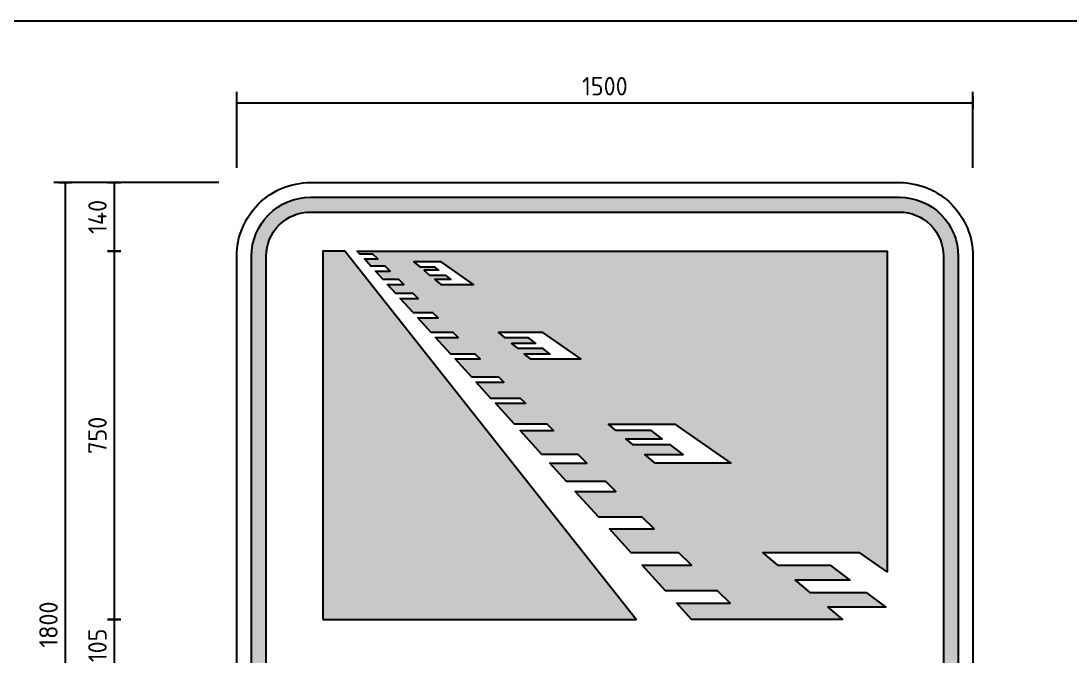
# Model space of a CAD drawing. Header units: inches. Extents: x 0 to 420, y 0 to 297.
# Drawn here: x 83.5 to 226.1, y 206.2 to 292.5 of the extents above; entities that cross this region are included whole.
import ezdxf
from ezdxf.enums import TextEntityAlignment as Align

# ---------------------------------------------------------------- set-up
doc = ezdxf.new("R2010")
doc.units = ezdxf.units.IN
doc.header["$MEASUREMENT"] = 0
for name, color, linetype in [('L25', 1, 'Continuous'), ('L35', 3, 'Continuous'), ('T25', 1, 'Continuous'), ('TBLK18', 4, 'Continuous'), ('TBLK25', 1, 'Continuous'), ('TBLK35', 3, 'Continuous'), ('TBLK50', 7, 'Continuous')]:
    doc.layers.add(name, color=color, linetype=linetype)
doc.styles.add('ISO', font='iso3098b.shx')
doc.dimstyles.new('SIGNSDIM', dxfattribs={"dimtxt": 2.5, "dimasz": 0.2, "dimexe": 1.5, "dimexo": 2, "dimgap": 1, "dimtad": 1, "dimdec": 4, "dimlfac": 15, "dimrnd": 1, "dimdsep": 46, "dimtxsty": 'ISO', "dimblk": 'SGNDIM', "dimcen": 2.5, "dimse2": 1, "dimadec": 0, "dimazin": 0, "dimtfac": 1, "dimtdec": 4, "dimtix": 1, "dimtmove": 0, "dimatfit": 3, "dimldrblk": 'SGNDIM', "dimfxl": 1, "dimtolj": 1, "dimtzin": 0, "dimarcsym": 0})

# ---------------------------------------------------------------- blocks, each defined once
blk = doc.blocks.new('SGNDIM')
for p, q in [((0, 0), (-1, 0)), ((0, 4.5), (0, -4.5))]:
    blk.add_line(p, q)
blk = doc.blocks.new('*D2')
at = {"layer": 'DEFPOINTS', "color": 0, "transparency": 16777216}
for p in [(212.79, 281.4), (112.79, 270.57), (212.79, 270.57)]:
    blk.add_point(p, dxfattribs=at)
at = {"layer": 'T25', "color": 0, "lineweight": -2, "transparency": 16777216}
for p, q in [((112.79, 272.57), (112.79, 282.9)), ((212.79, 272.57), (212.79, 282.9)), ((112.99, 281.4), (212.59, 281.4))]:
    blk.add_line(p, q, dxfattribs=at)
at = {"layer": 'T25', "color": 0, "lineweight": -2, "transparency": 16777216, "xscale": 0.2, "yscale": 0.2, "zscale": 0.2, "rotation": 180}
blk.add_blockref('SGNDIM', (112.79, 281.4), dxfattribs=at)
at = {"layer": 'T25', "color": 0, "lineweight": -2, "transparency": 16777216, "xscale": 0.2, "yscale": 0.2, "zscale": 0.2}
blk.add_blockref('SGNDIM', (212.79, 281.4), dxfattribs=at)
at = {"layer": 'T25', "color": 0, "transparency": 16777216, "insert": (162.79, 283.65), "char_height": 2.5, "attachment_point": 5, "style": 'ISO'}
blk.add_mtext('\\A1;1500', dxfattribs=at)
blk = doc.blocks.new('*D9')
at = {"layer": 'DEFPOINTS', "color": 0, "transparency": 16777216}
for p in [(98.99, 270.57), (96.12, 261.26), (98.99, 261.26)]:
    blk.add_point(p, dxfattribs=at)
at = {"layer": 'T25', "color": 0, "lineweight": -2, "transparency": 16777216}
for p, q in [((96.99, 270.57), (94.62, 270.57)), ((96.12, 270.37), (96.12, 261.46))]:
    blk.add_line(p, q, dxfattribs=at)
at = {"layer": 'T25', "color": 0, "lineweight": -2, "transparency": 16777216, "xscale": 0.2, "yscale": 0.2, "zscale": 0.2}
for p, rotation in [((96.12, 270.57), 90), ((96.12, 261.26), 270)]:
    blk.add_blockref('SGNDIM', p, dxfattribs=dict(at, rotation=rotation))
at = {"layer": 'T25', "color": 0, "transparency": 16777216, "insert": (93.87, 265.91), "char_height": 2.5, "attachment_point": 5, "rotation": 90, "style": 'ISO'}
blk.add_mtext('\\A1;140', dxfattribs=at)
blk = doc.blocks.new('*D19')
at = {"layer": 'DEFPOINTS', "color": 0, "transparency": 16777216}
for p in [(112.33, 270.57), (89.46, 150.57), (112.33, 150.57)]:
    blk.add_point(p, dxfattribs=at)
at = {"layer": 'T25', "color": 0, "lineweight": -2, "transparency": 16777216}
for p, q in [((110.33, 270.57), (87.96, 270.57)), ((89.46, 270.37), (89.46, 150.77)), ((110.33, 150.57), (87.96, 150.57))]:
    blk.add_line(p, q, dxfattribs=at)
at = {"layer": 'T25', "color": 0, "lineweight": -2, "transparency": 16777216, "xscale": 0.2, "yscale": 0.2, "zscale": 0.2}
for p, rotation in [((89.46, 270.57), 90), ((89.46, 150.57), 270)]:
    blk.add_blockref('SGNDIM', p, dxfattribs=dict(at, rotation=rotation))
at = {"layer": 'T25', "color": 0, "transparency": 16777216, "insert": (87.21, 210.57), "char_height": 2.5, "attachment_point": 5, "rotation": 90, "style": 'ISO'}
blk.add_mtext('\\A1;1800', dxfattribs=at)
blk = doc.blocks.new('*D23')
at = {"layer": 'DEFPOINTS', "color": 0, "transparency": 16777216}
for p in [(103.44, 211.26), (96.12, 204.24), (103.44, 204.24)]:
    blk.add_point(p, dxfattribs=at)
at = {"layer": 'T25', "color": 0, "lineweight": -2, "transparency": 16777216}
blk.add_line((96.12, 211.06), (96.12, 204.44), dxfattribs=at)
at = {"layer": 'T25', "color": 0, "lineweight": -2, "transparency": 16777216, "xscale": 0.2, "yscale": 0.2, "zscale": 0.2}
for p, rotation in [((96.12, 211.26), 90), ((96.12, 204.24), 270)]:
    blk.add_blockref('SGNDIM', p, dxfattribs=dict(at, rotation=rotation))
at = {"layer": 'T25', "color": 0, "transparency": 16777216, "insert": (93.87, 207.75), "char_height": 2.5, "attachment_point": 5, "rotation": 90, "style": 'ISO'}
blk.add_mtext('\\A1;105', dxfattribs=at)
blk = doc.blocks.new('*D24')
at = {"layer": 'DEFPOINTS', "color": 0, "transparency": 16777216}
for p in [(112.59, 261.26), (96.12, 211.26), (112.59, 211.26)]:
    blk.add_point(p, dxfattribs=at)
at = {"layer": 'T25', "color": 0, "lineweight": -2, "transparency": 16777216}
blk.add_line((96.12, 261.06), (96.12, 211.46), dxfattribs=at)
at = {"layer": 'T25', "color": 0, "lineweight": -2, "transparency": 16777216, "xscale": 0.2, "yscale": 0.2, "zscale": 0.2}
for p, rotation in [((96.12, 261.26), 90), ((96.12, 211.26), 270)]:
    blk.add_blockref('SGNDIM', p, dxfattribs=dict(at, rotation=rotation))
at = {"layer": 'T25', "color": 0, "transparency": 16777216, "insert": (93.87, 236.26), "char_height": 2.5, "attachment_point": 5, "rotation": 90, "style": 'ISO'}
blk.add_mtext('\\A1;750', dxfattribs=at)
blk = doc.blocks.new('A3BBLK')
at = {"layer": 'TBLK50'}
blk.add_line((415.5, 292.5), (13, 292.5), dxfattribs=at)
blk = doc.blocks.new('TBLK NO LA')
blk.add_blockref('A3BBLK', (0, 0))
at = {"layer": 'TBLK18', "style": 'ISO'}
blk.add_attdef('MR_DIRECTORATE', text='', height=1.5, dxfattribs=at).set_placement((381.5, 68.12), align=Align.CENTER)
for tag, p in [('STREET_NAME', (355.51, 62.1)), ('SUBURB_POSTCODE', (388.49, 62.1)), ('TELEPHONE_NO.', (368.31, 59.84)), ('FAX_NO.', (393.56, 59.84))]:
    blk.add_attdef(tag, p, '', height=1.5, dxfattribs=at)
at = {"layer": 'TBLK25', "style": 'ISO'}
for tag, height, p in [('MR_BRANCH', 2, (381.5, 65.2)), ('ROAD_SECTION', 1.75, (384, 29.88)), ('SLK', 1.75, (384, 26.82)), ('CHAINAGE', 1.75, (384, 19.92)), ('LOCAL_AUTHORITY', 1.75, (384, 17.02))]:
    blk.add_attdef(tag, text='', height=height, dxfattribs=at).set_placement(p, align=Align.CENTER)
for tag, p, height in [('FILE_NUMBER', (371.77, 54.24), 2.5), ('DESIGNED_/_DRAWN', (371.77, 49.49), 2), ('VERIFIED', (371.77, 44.49), 2), ('APPROVED', (371.77, 39.49), 2)]:
    blk.add_attdef(tag, p, '', height=height, dxfattribs=at)
at = {"layer": 'TBLK35', "style": 'ISO', "width": 0.9}
for tag, p in [('ROAD_PROJECT&NUMBER', (384, 32.94)), ('DRAWING_DESCRIPTION', (384, 23))]:
    blk.add_attdef(tag, text='', height=2.5, dxfattribs=at).set_placement(p, align=Align.CENTER)
at = {"layer": 'TBLK50', "style": 'ISO'}
blk.add_attdef('MRWA_DRG_NUMBER', (356.29, 6.08), '', height=5, dxfattribs=at)

msp = doc.modelspace()

# ---------------------------------------------------------------- hatches: boundary and pattern name
at = {"layer": 'L25'}
h = msp.add_hatch(color=256, dxfattribs=at)
edge = h.paths.add_edge_path()
edge.add_line((114.7885044, 160.5694179), (114.7885044, 260.5694179))
edge.add_arc((122.7885044, 260.5694179), 8, 90, 180, ccw=False)
edge.add_line((122.7885044, 268.5694179), (202.7885044, 268.5694179))
edge.add_arc((202.7885044, 260.5694179), 8, 0, 90, ccw=False)
edge.add_line((210.7885044, 260.5694179), (210.7885044, 160.5694179))
edge.add_arc((202.7885044, 160.5694179), 8, -90, 0, ccw=False)
edge.add_line((202.7885044, 152.5694179), (122.7885044, 152.5694179))
edge.add_arc((122.7885044, 160.5694179), 8, 180, 270, ccw=False)
edge = h.paths.add_edge_path(flags=16)
edge.add_line((116.7885044, 160.5694179), (116.7885044, 260.5694179))
edge.add_arc((122.7885044, 260.5694179), 6, 90, 180, ccw=False)
edge.add_line((122.7885044, 266.5694179), (202.7885044, 266.5694179))
edge.add_arc((202.7885044, 260.5694179), 6, 0, 90, ccw=False)
edge.add_line((208.7885044, 260.5694179), (208.7885044, 160.5694179))
edge.add_arc((202.7885044, 160.5694179), 6, -90, 0, ccw=False)
edge.add_line((202.7885044, 154.5694179), (122.7885044, 154.5694179))
edge.add_arc((122.7885044, 160.5694179), 6, 180, 270, ccw=False)
h = msp.add_hatch(color=256, dxfattribs=at)
h.paths.add_polyline_path([(190.6420224, 214.9434313), (198.2610852, 214.9434313), (200.9412017, 212.9246604), (193.0631458, 212.9246604), (195.0619886, 211.2579938), (174.5692709, 211.2579938), (172.5493405, 213.4822439), (179.8139855, 213.4822439), (178.1059589, 215.1489105), (171.0357739, 215.1489105), (167.8772082, 218.6269709), (174.5415869, 218.6269709), (172.8335602, 220.2936376), (166.3636416, 220.2936376), (163.4047963, 223.5517755), (169.4945684, 223.5517755), (167.8719431, 225.1351088), (161.966908, 225.1351088), (158.7751098, 228.6497632), (164.270069, 228.6497632), (162.9036477, 229.9830966), (157.5642565, 229.9830966), (155.3062058, 232.4695532), (160.3554871, 232.4695532), (159.1598685, 233.6362199), (154.2467092, 233.6362199), (151.2651768, 236.9193397), (155.7952747, 236.9193397), (154.9412614, 237.7526731), (150.5083935, 237.7526731), (147.9137563, 240.6097625), (152.0132704, 240.6097625), (151.3300597, 241.2764292), (147.3083297, 241.2764292), (145.303632, 243.4839057), (149.0678025, 243.4839057), (148.3845918, 244.1505724), (144.6982054, 244.1505724), (142.4492536, 246.6270097), (145.8466992, 246.6270097), (145.1634885, 247.2936764), (141.8438269, 247.2936764), (139.800512, 249.5436764), (142.8576525, 249.5436764), (142.1744419, 250.2103431), (139.1950853, 250.2103431), (137.3788048, 252.2103436), (140.1248093, 252.2103436), (139.4415986, 252.8770103), (136.7733782, 252.8770103), (135.0003231, 254.8294132), (137.4407449, 254.8294132), (136.7575343, 255.4960799), (134.3948964, 255.4960799), (133.2597214, 256.7460799), (135.4765143, 256.7460799), (134.7933036, 257.4127465), (132.6542948, 257.4127465), (131.617444, 258.5544767), (133.6232402, 258.5544767), (132.9400296, 259.2211434), (131.0120173, 259.2211434), (130.1213094, 260.2019481), (131.9348852, 260.2019481), (131.2516746, 260.8686147), (129.5158827, 260.8686147), (129.162272, 261.2579938), (201.1151473, 261.2579938), (201.1151473, 217.7412042), (197.4403345, 220.2936376), (184.2254896, 220.2936376), (186.2243324, 218.6269709), (193.3708249, 218.6269709), (196.0484217, 216.610098), (188.6431796, 216.610098)])
h.paths.add_polyline_path([(164.2861907, 236.9193397), (163.2867693, 237.7526731), (172.3040523, 237.7526731), (179.9103139, 232.4695532), (169.6228449, 232.4695532), (168.2236549, 233.6362199), (173.4445739, 233.6362199), (171.6852263, 234.9614308), (166.6343219, 234.9614308), (165.6349005, 235.7947642), (170.5788946, 235.7947642), (169.0859101, 236.9193397)], flags=16)
h.paths.add_polyline_path([(150.9016522, 248.0795791), (154.2695972, 248.0795791), (155.3129601, 247.2936764), (151.8441898, 247.2936764), (152.6437269, 246.6270097), (159.5274112, 246.6270097), (154.3683818, 250.2103431), (148.3462149, 250.2103431), (149.145752, 249.5436764), (152.3258643, 249.5436764), (153.3845318, 248.7462457), (150.1021151, 248.7462457)], flags=16)
h.paths.add_polyline_path([(138.1871408, 258.6811393), (138.986678, 258.0144727), (141.080051, 258.0144727), (141.8789015, 257.4127465), (139.7083315, 257.4127465), (140.5078686, 256.7460799), (144.9586911, 256.7460799), (140.5720775, 259.7929124), (136.8537851, 259.7929124), (137.6533222, 259.1262457), (139.6040631, 259.1262457), (140.1949855, 258.6811393)], flags=16)
h.paths.add_polyline_path([(124.4618616, 211.2579938), (167.0451093, 211.2579938), (127.4719114, 261.2579938), (124.4618616, 261.2579938)])

# ---------------------------------------------------------------- linework, layer by layer
for points in [[(114.7885044, 160.5694179), (114.7885044, 260.5694179, -0.4142135624), (122.7885044, 268.5694179), (202.7885044, 268.5694179, -0.4142135624), (210.7885044, 260.5694179), (210.7885044, 160.5694179, -0.4142135624), (202.7885044, 152.5694179), (122.7885044, 152.5694179, -0.4142135624)], [(116.7885044, 160.5694179), (116.7885044, 260.5694179, -0.4142135624), (122.7885044, 266.5694179), (202.7885044, 266.5694179, -0.4142135624), (208.7885044, 260.5694179), (208.7885044, 160.5694179, -0.4142135624), (202.7885044, 154.5694179), (122.7885044, 154.5694179, -0.4142135624)]]:
    msp.add_lwpolyline(points, format="xyb", close=True, dxfattribs=at)
for points in [[(124.4618616, 211.2579938), (167.0451093, 211.2579938), (127.4719114, 261.2579938), (124.4618616, 261.2579938)], [(190.6420224, 214.9434313), (198.2610852, 214.9434313), (200.9412017, 212.9246604), (193.0631458, 212.9246604), (195.0619886, 211.2579938), (174.5692709, 211.2579938), (172.5493405, 213.4822439), (179.8139855, 213.4822439), (178.1059589, 215.1489105), (171.0357739, 215.1489105), (167.8772082, 218.6269709), (174.5415869, 218.6269709), (172.8335602, 220.2936376), (166.3636416, 220.2936376), (163.4047963, 223.5517755), (169.4945684, 223.5517755), (167.8719431, 225.1351088), (161.966908, 225.1351088), (158.7751098, 228.6497632), (164.270069, 228.6497632), (162.9036477, 229.9830966), (157.5642565, 229.9830966), (155.3062058, 232.4695532), (160.3554871, 232.4695532), (159.1598685, 233.6362199), (154.2467092, 233.6362199), (151.2651768, 236.9193397), (155.7952747, 236.9193397), (154.9412614, 237.7526731), (150.5083935, 237.7526731), (147.9137563, 240.6097625), (152.0132704, 240.6097625), (151.3300597, 241.2764292), (147.3083297, 241.2764292), (145.303632, 243.4839057), (149.0678025, 243.4839057), (148.3845918, 244.1505724), (144.6982054, 244.1505724), (142.4492536, 246.6270097), (145.8466992, 246.6270097), (145.1634885, 247.2936764), (141.8438269, 247.2936764), (139.800512, 249.5436764), (142.8576525, 249.5436764), (142.1744419, 250.2103431), (139.1950853, 250.2103431), (137.3788048, 252.2103436), (140.1248093, 252.2103436), (139.4415986, 252.8770103), (136.7733782, 252.8770103), (135.0003231, 254.8294132), (137.4407449, 254.8294132), (136.7575343, 255.4960799), (134.3948964, 255.4960799), (133.2597214, 256.7460799), (135.4765143, 256.7460799), (134.7933036, 257.4127465), (132.6542948, 257.4127465), (131.617444, 258.5544767), (133.6232402, 258.5544767), (132.9400296, 259.2211434), (131.0120173, 259.2211434), (130.1213094, 260.2019481), (131.9348852, 260.2019481), (131.2516746, 260.8686147), (129.5158827, 260.8686147), (129.162272, 261.2579938), (201.1151473, 261.2579938), (201.1151473, 217.7412042), (197.4403345, 220.2936376), (184.2254896, 220.2936376), (186.2243324, 218.6269709), (193.3708249, 218.6269709), (196.0484217, 216.610098), (188.6431796, 216.610098)], [(138.1871408, 258.6811393), (138.986678, 258.0144727), (141.080051, 258.0144727), (141.8789015, 257.4127465), (139.7083315, 257.4127465), (140.5078686, 256.7460799), (144.9586911, 256.7460799), (140.5720775, 259.7929124), (136.8537851, 259.7929124), (137.6533222, 259.1262457), (139.6040631, 259.1262457), (140.1949855, 258.6811393)], [(150.9016522, 248.0795791), (154.2695972, 248.0795791), (155.3129601, 247.2936764), (151.8441898, 247.2936764), (152.6437269, 246.6270097), (159.5274112, 246.6270097), (154.3683818, 250.2103431), (148.3462149, 250.2103431), (149.145752, 249.5436764), (152.3258643, 249.5436764), (153.3845318, 248.7462457), (150.1021151, 248.7462457)], [(164.2861907, 236.9193397), (163.2867693, 237.7526731), (172.3040523, 237.7526731), (179.9103139, 232.4695532), (169.6228449, 232.4695532), (168.2236549, 233.6362199), (173.4445739, 233.6362199), (171.6852263, 234.9614308), (166.6343219, 234.9614308), (165.6349005, 235.7947642), (170.5788946, 235.7947642), (169.0859101, 236.9193397)]]:
    msp.add_lwpolyline(points, close=True, dxfattribs=at)
at = {"layer": 'L35'}
msp.add_lwpolyline([(112.7885044, 160.5694179), (112.7885044, 260.5694179, -0.4142135624), (122.7885044, 270.5694179), (202.7885044, 270.5694179, -0.4142135624), (212.7885044, 260.5694179), (212.7885044, 160.5694179, -0.4142135624), (202.7885044, 150.5694179), (122.7885044, 150.5694179, -0.4142135624)], format="xyb", close=True, dxfattribs=at)

# ---------------------------------------------------------------- block references
at = {"layer": 'L25'}
msp.add_blockref('TBLK NO LA', (0.0000007, 0.0000002), dxfattribs=at)

# ---------------------------------------------------------------- dimensions: what is measured, and where the dimension line sits
at = {"layer": 'T25'}
dim = msp.add_linear_dim(base=(212.7885044, 281.4027512), p1=(112.7885044, 270.5694179), p2=(212.7885044, 270.5694179), dimstyle='SIGNSDIM', override={"dimse2": 0}, dxfattribs=at)
dim.commit()
dim.dimension.update_dxf_attribs({"geometry": '*D2', "text_midpoint": (162.7885044, 283.6527512)})
for base, p1, p2, override, picture, middle in [((89.4551711, 150.5694179), (112.3320063, 270.5694179), (112.3320063, 150.5694179), {"dimse2": 0}, '*D19', (87.2051711, 210.5694179)), ((96.1218378, 211.2579938), (112.5856766, 261.2579938), (112.5856766, 211.2579938), {"dimse1": 1}, '*D24', (93.8718378, 236.2579938)), ((96.1218378, 204.2360845), (103.4363266, 211.2579938), (103.4363266, 204.2360845), {"dimse1": 1}, '*D23', (93.8718378, 207.7470392))]:
    dim = msp.add_linear_dim(base=base, p1=p1, p2=p2, angle=90, dimstyle='SIGNSDIM', override=override, dxfattribs=at)
    dim.commit()
    dim.dimension.update_dxf_attribs({"geometry": picture, "text_midpoint": middle})
dim = msp.add_linear_dim(base=(96.1218378, 261.2579938), p1=(98.9868913, 270.5694179), p2=(98.9868913, 261.2579938), angle=90, dimstyle='SIGNSDIM', dxfattribs=at)
dim.commit()
dim.dimension.update_dxf_attribs({"geometry": '*D9', "text_midpoint": (93.8718378, 265.9137058)})

doc.saveas('drawing.dxf')
